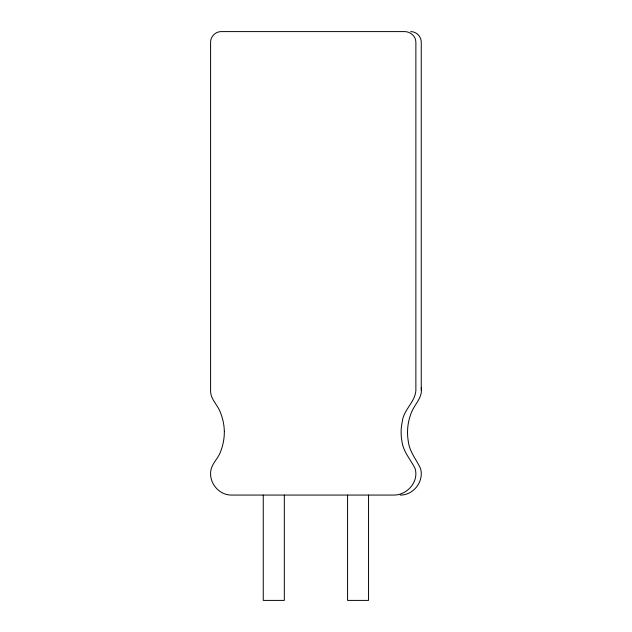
<?xml version="1.0" encoding="UTF-8"?>
<svg xmlns="http://www.w3.org/2000/svg" width="632" height="632" viewBox="0 0 632 632"><rect width="100%" height="100%" fill="white"/><g stroke="black" fill="none" stroke-linecap="round" stroke-linejoin="round"><path stroke-width="0.95" d="M400.19 495.069C413.533 495.314 424.23 481.371 420.541 468.549C416.369 459.464 409.291 451.501 408.256 441.041C406.629 431.459 407.751 421.457 411.456 412.467C414.663 404.14 422.84 397.449 421.26 387.748M410.721 31.6C416.362 31.568 421.291 36.498 421.26 42.131L421.26 390.592M368.551 495.069L368.551 600.4L347.568 600.4L347.568 495.069M284.321 495.069L284.321 600.4L263.26 600.4L263.26 495.069M224.336 431.372C224.4 437.85 223.278 444.32 221.026 450.395C219.099 457.205 213.395 461.881 211.309 468.549C207.612 481.371 218.309 495.314 231.66 495.069L393.262 495.069C406.787 495.504 419.127 482.034 415.098 468.549C410.65 459.464 403.09 451.667 401.92 441.041A47.937 47.937 0 0 1 402.276 421.734C403.453 409.828 415.011 402.26 415.872 390.592L415.872 42.131C415.856 36.206 410.326 31.537 404.567 31.6L221.121 31.6C215.488 31.568 210.551 36.498 210.59 42.131L210.59 390.592C210.322 399.148 217.724 404.851 220.386 412.467C222.835 418.471 224.178 424.894 224.336 431.372"/></g></svg>
